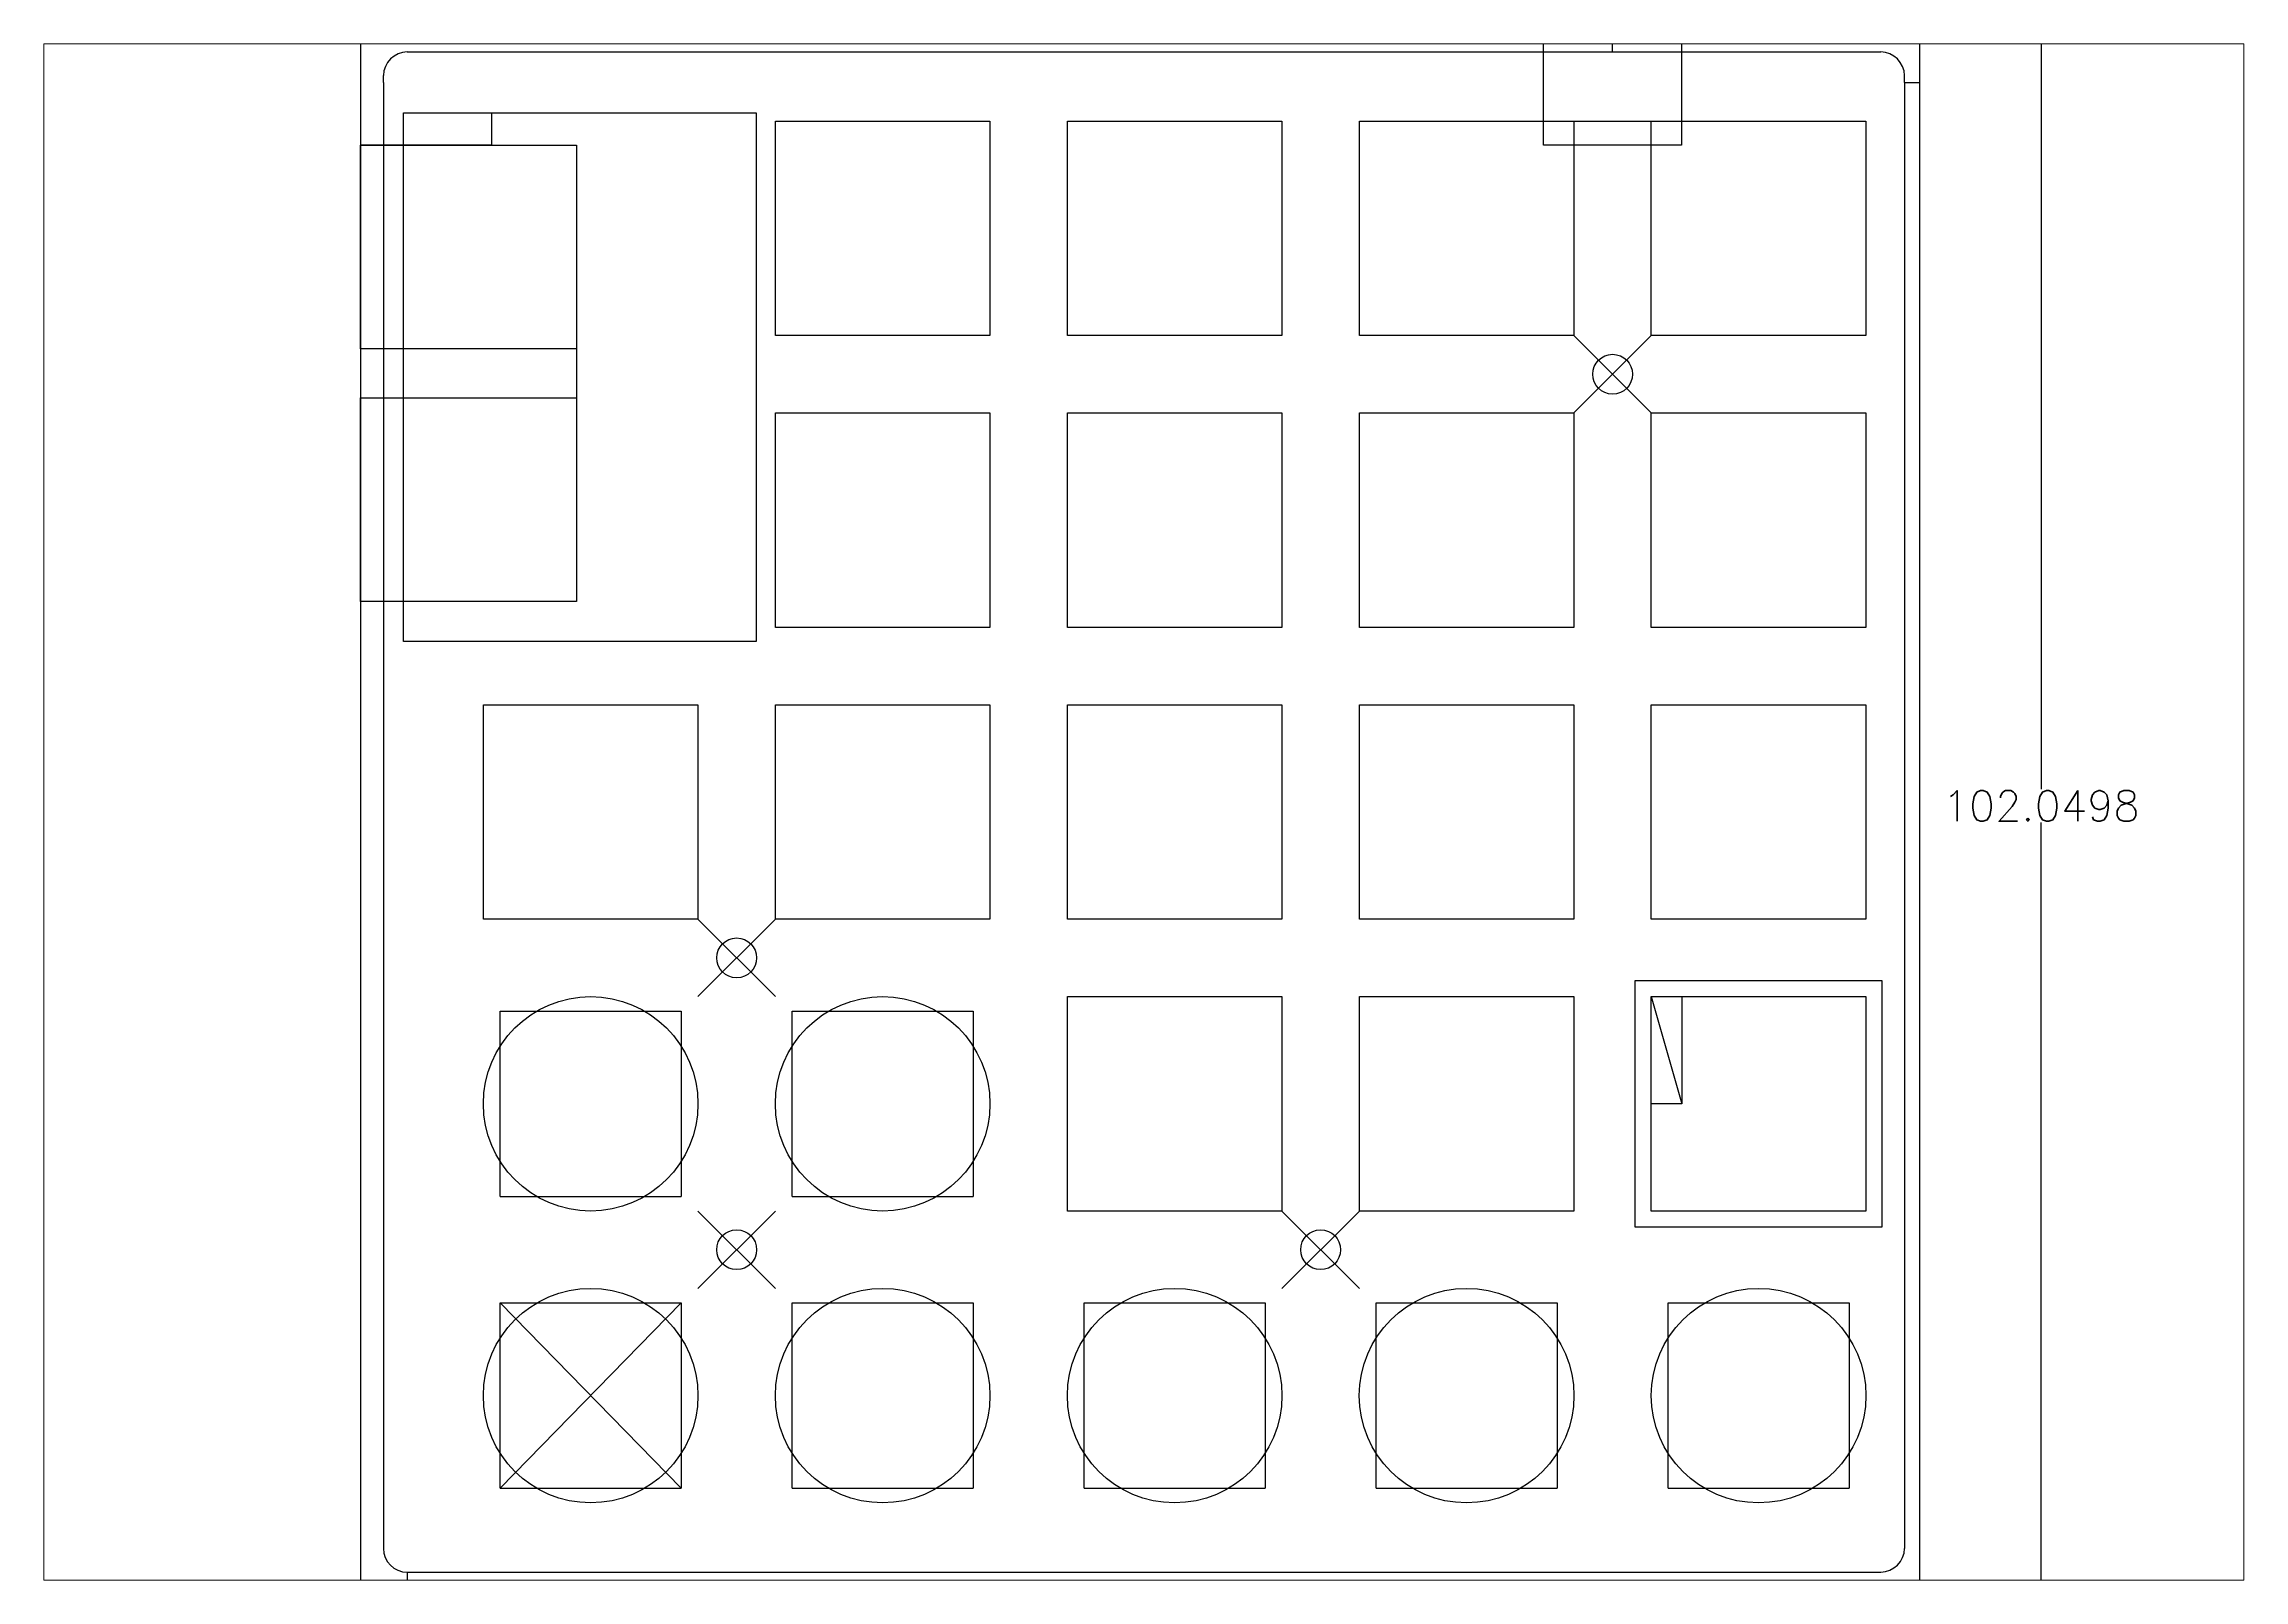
# Paper-space layout '布局1' of a CAD drawing. Extents: x 1.14 to 10.22, y 0.79 to 7.14.
# The model-space entities are those that its viewports show. They can reach past a viewport. Long polylines and large blocks are cut down to what shows.
import ezdxf

# ---------------------------------------------------------------- set-up
doc = ezdxf.new("R2010")
doc.units = 0
doc.header["$MEASUREMENT"] = 0
doc.layers.get('0').update_dxf_attribs({"linetype": 'CONTINUOUS'})
doc.layers.get('Defpoints').update_dxf_attribs({"linetype": 'CONTINUOUS'})
for name, color, linetype in [('参考线', 172, 'CONTINUOUS'), ('尺寸标注', 42, 'CONTINUOUS'), ('旋钮', 7, 'CONTINUOUS')]:
    doc.layers.add(name, color=color, linetype=linetype)
doc.styles.get("Standard").update_dxf_attribs({"font": 'txt.shx'})
doc.dimstyles.get("Standard").update_dxf_attribs({"dimtxt": 0.18, "dimasz": 0.18, "dimexe": 0.18, "dimexo": 0.0625, "dimgap": 0.09, "dimtad": 0, "dimtih": 1, "dimtoh": 1, "dimdec": 4, "dimzin": 0, "dimdsep": 46, "dimtxsty": 'Standard', "dimcen": 0.09, "dimadec": 0, "dimazin": 0, "dimtfac": 1, "dimtdec": 4, "dimtofl": 0, "dimtmove": 2, "dimatfit": 3, "dimfxl": 1, "dimtolj": 1, "dimtzin": 0, "dimarcsym": 0})

# ---------------------------------------------------------------- blocks, each defined once
blk = doc.blocks.new('*D2')
at = {"layer": 'Defpoints', "color": 0, "linetype": 'Continuous', "transparency": 16777216}
for p in [(-5.4, -2.74), (96.35, -2.74), (96.35, -8.95)]:
    blk.add_point(p, dxfattribs=at)
at = {"layer": '尺寸标注', "color": 0, "linetype": 'Continuous', "lineweight": -2, "transparency": 16777216}
for p, q in [((-5.4, -2.8), (-5.4, -9.13)), ((96.35, -2.8), (96.35, -9.13)), ((-5.22, -8.95), (35.86, -8.95)), ((96.17, -8.95), (47.38, -8.95))]:
    blk.add_line(p, q, dxfattribs=at)
at = {"layer": '尺寸标注', "color": 0, "linetype": 'Continuous', "transparency": 16777216}
for points in [[(-5.22, -8.92), (-5.22, -8.98), (-5.4, -8.95)], [(96.17, -8.92), (96.17, -8.98), (96.35, -8.95)]]:
    blk.add_solid(points, dxfattribs=at)
at = {"layer": '尺寸标注', "color": 0, "linetype": 'Continuous', "transparency": 16777216, "insert": (41.62, -8.95), "char_height": 0.18, "width": 3.075, "attachment_point": 5}
blk.add_mtext('\\A1;{\\H11.11111x;101.7501}', dxfattribs=at)
blk = doc.blocks.new('*D3')
at = {"layer": 'Defpoints', "color": 0, "linetype": 'Continuous', "transparency": 16777216}
for p in [(96.35, 99.31), (104.25, 99.31), (96.35, -2.74)]:
    blk.add_point(p, dxfattribs=at)
at = {"layer": '尺寸标注', "color": 0, "linetype": 'Continuous', "lineweight": -2, "transparency": 16777216}
for p, q in [((96.41, 99.31), (104.43, 99.31)), ((104.25, 99.13), (104.25, 49.37)), ((104.25, -2.56), (104.25, 47.19)), ((96.41, -2.74), (104.43, -2.74))]:
    blk.add_line(p, q, dxfattribs=at)
at = {"layer": '尺寸标注', "color": 0, "linetype": 'Continuous', "transparency": 16777216}
for points in [[(104.22, 99.13), (104.28, 99.13), (104.25, 99.31)], [(104.22, -2.56), (104.28, -2.56), (104.25, -2.74)]]:
    blk.add_solid(points, dxfattribs=at)
at = {"layer": '尺寸标注', "color": 0, "linetype": 'Continuous', "transparency": 16777216, "insert": (104.25, 48.28), "char_height": 0.18, "width": 2.8794, "attachment_point": 5}
blk.add_mtext('\\A1;{\\H11.11111x;102.0498}', dxfattribs=at)

msp = doc.modelspace()

# ---------------------------------------------------------------- linework, layer by layer
at = {"linetype": 'Continuous'}
for p, q in [((-5.40492, 99.3075), (-5.40492, -2.74231)), ((96.3452, -2.74231), (96.3452, 99.3075)), ((71.79435, 91.4075), (71.79435, 98.8075)), ((80.79435, 98.8075), (80.79435, 91.4075)), ((-2.34928, 97.5075), (93.78957, 97.5075)), ((-2.34928, 97.5075), (-2.34928, 97.5075)), ((-3.90492, 95.5075), (-3.90492, 95.95187)), ((-3.90492, 95.5075), (-3.90492, 0.25769)), ((95.3452, 95.5075), (95.3452, 95.95187)), ((95.3452, 95.95187), (95.3452, 95.95187)), ((-5.40492, 78.11765), (-5.40492, 91.41765)), ((-3.90492, 91.41765), (-5.40492, 91.41765)), ((-5.40492, 91.41765), (8.69508, 91.41765)), ((3.15622, 91.41765), (-3.90492, 91.41765)), ((8.69508, 91.41765), (8.69508, 78.11765)), ((80.79435, 91.4075), (71.79435, 91.4075)), ((8.69508, 78.11765), (-5.40492, 78.11765)), ((-5.40492, 61.61765), (-5.40492, 74.91765)), ((-5.40492, 74.91765), (8.69508, 74.91765)), ((8.69508, 74.91765), (8.69508, 61.61765)), ((8.69508, 61.61765), (-5.40492, 61.61765)), ((77.76935, 35.0833), (77.76935, 36.8833)), ((77.76935, 36.8833), (93.86935, 36.8833)), ((93.86935, 36.8833), (93.86935, 20.7833)), ((3.72001, 22.7839), (3.72001, 34.88264)), ((3.72001, 34.88264), (15.51884, 34.88264)), ((15.51884, 34.88264), (15.51884, 22.7839)), ((22.77006, 22.7839), (22.77006, 34.88264)), ((22.77006, 34.88264), (34.56889, 34.88264)), ((34.56889, 34.88264), (34.56889, 22.7839)), ((77.76935, 20.7833), (77.76935, 35.0833)), ((80.8197, 35.8331), (80.8197, 28.8331)), ((80.8197, 28.8331), (78.8197, 28.8331)), ((3.72001, 22.7839), (15.51884, 22.7839)), ((22.77006, 22.7839), (34.56889, 22.7839)), ((93.86935, 20.7833), (77.76935, 20.7833)), ((3.72001, 3.734), (3.72001, 15.83274)), ((3.72001, 15.83274), (15.51884, 15.83274)), ((15.51884, 15.83274), (15.51884, 3.734)), ((22.77006, 3.734), (22.77006, 15.83274)), ((22.77006, 15.83274), (34.56889, 15.83274)), ((34.56889, 15.83274), (34.56889, 3.734)), ((41.82006, 3.734), (41.82006, 15.83274)), ((41.82006, 15.83274), (53.61889, 15.83274)), ((53.61889, 15.83274), (53.61889, 3.734)), ((60.87006, 3.734), (60.87006, 15.83274)), ((60.87006, 15.83274), (72.66889, 15.83274)), ((72.66889, 15.83274), (72.66889, 3.734)), ((79.92006, 3.734), (79.92006, 15.83274)), ((79.92006, 15.83274), (91.71889, 15.83274)), ((91.71889, 15.83274), (91.71889, 3.734)), ((3.72001, 3.734), (15.51884, 3.734)), ((22.77006, 3.734), (34.56889, 3.734)), ((41.82006, 3.734), (53.61889, 3.734)), ((60.87006, 3.734), (72.66889, 3.734)), ((79.92006, 3.734), (91.71889, 3.734)), ((-3.90492, 0.25769), (-3.90492, -0.18667)), ((95.3452, 0.25769), (95.3452, -0.18667)), ((96.3452, -2.74231), (-5.40492, -2.74231)), ((-2.34928, -1.74231), (93.78957, -1.74231)), ((-2.34928, -1.74231), (-2.34928, -1.74231))]:
    msp.add_line(p, q, dxfattribs=at)
at = {"color": 0}
for p, q in [((95.3452, 95.5075), (95.3452, 0.25769)), ((21.6697, 92.9831), (35.669, 92.9831)), ((21.6697, 78.9838), (21.6697, 92.9831)), ((35.669, 92.9831), (35.669, 78.9838)), ((40.7197, 92.9831), (54.719, 92.9831)), ((40.7197, 78.9838), (40.7197, 92.9831)), ((54.719, 92.9831), (54.719, 78.9838)), ((59.7697, 92.9831), (73.769, 92.9831)), ((59.7697, 78.9838), (59.7697, 92.9831)), ((73.769, 92.9831), (73.769, 78.9838)), ((78.8197, 92.9831), (92.819, 92.9831)), ((78.8197, 78.9838), (78.8197, 92.9831)), ((92.819, 92.9831), (92.819, 78.9838)), ((35.669, 78.9838), (21.6697, 78.9838)), ((54.719, 78.9838), (40.7197, 78.9838)), ((73.769, 78.9838), (59.7697, 78.9838)), ((92.819, 78.9838), (78.8197, 78.9838)), ((21.6697, 73.9331), (35.669, 73.9331)), ((21.6697, 59.9338), (21.6697, 73.9331)), ((35.669, 73.9331), (35.669, 59.9338)), ((40.7197, 73.9331), (54.719, 73.9331)), ((40.7197, 59.9338), (40.7197, 73.9331)), ((54.719, 73.9331), (54.719, 59.9338)), ((59.7697, 73.9331), (73.769, 73.9331)), ((59.7697, 59.9338), (59.7697, 73.9331)), ((73.769, 73.9331), (73.769, 59.9338)), ((78.8197, 73.9331), (92.819, 73.9331)), ((78.8197, 59.9338), (78.8197, 73.9331)), ((92.819, 73.9331), (92.819, 59.9338)), ((35.669, 59.9338), (21.6697, 59.9338)), ((54.719, 59.9338), (40.7197, 59.9338)), ((73.769, 59.9338), (59.7697, 59.9338)), ((92.819, 59.9338), (78.8197, 59.9338)), ((2.61965, 54.8831), (16.6192, 54.8831)), ((2.61965, 40.8838), (2.61965, 54.8831)), ((16.6192, 54.8831), (16.6192, 40.8838)), ((21.6697, 54.8831), (35.669, 54.8831)), ((21.6697, 40.8838), (21.6697, 54.8831)), ((35.669, 54.8831), (35.669, 40.8838)), ((40.7197, 54.8831), (54.719, 54.8831)), ((40.7197, 40.8838), (40.7197, 54.8831)), ((54.719, 54.8831), (54.719, 40.8838)), ((59.7697, 54.8831), (73.769, 54.8831)), ((59.7697, 40.8838), (59.7697, 54.8831)), ((73.769, 54.8831), (73.769, 40.8838)), ((78.8197, 54.8831), (92.819, 54.8831)), ((78.8197, 40.8838), (78.8197, 54.8831)), ((92.819, 54.8831), (92.819, 40.8838)), ((16.6192, 40.8838), (2.61965, 40.8838)), ((35.669, 40.8838), (21.6697, 40.8838)), ((54.719, 40.8838), (40.7197, 40.8838)), ((73.769, 40.8838), (59.7697, 40.8838)), ((92.819, 40.8838), (78.8197, 40.8838)), ((40.7197, 35.833), (54.719, 35.833)), ((40.7197, 21.8336), (40.7197, 35.833)), ((54.719, 35.833), (54.719, 21.8336)), ((59.7697, 35.833), (73.769, 35.833)), ((59.7697, 21.8336), (59.7697, 35.833)), ((73.769, 35.833), (73.769, 21.8336)), ((78.8197, 35.8331), (92.819, 35.8331)), ((78.8197, 21.8338), (78.8197, 35.8331)), ((92.819, 35.8331), (92.819, 21.8338)), ((54.719, 21.8336), (40.7197, 21.8336)), ((73.769, 21.8336), (59.7697, 21.8336)), ((92.819, 21.8338), (78.8197, 21.8338))]:
    msp.add_line(p, q, dxfattribs=at)
at = {"linetype": 'Continuous'}
for centre in [(76.29435, 76.45845), (19.14455, 38.35845), (19.14445, 19.30835), (57.24435, 19.30835)]:
    msp.add_circle(centre, 1.3, dxfattribs=at)
for centre, radius, start, end in [((-2.30541, 95.908), 1.6001, 91.5709205, 178.4290795), ((93.74271, 95.90501), 1.60317, 1.6747584, 88.3252416), ((-2.34167, -0.17906), 1.56326, 180.2788695, 269.7211305), ((93.75494, -0.15205), 1.59063, 271.2472356, 358.7527644)]:
    msp.add_arc(centre, radius, start, end, dxfattribs=at)
at = {"layer": '参考线', "linetype": 'Continuous'}
for p, q in [((76.29435, 97.5075), (76.29435, 98.8075)), ((95.3452, 95.5075), (96.3452, 95.5075)), ((-2.59009, 93.51765), (20.40991, 93.51765)), ((-2.59009, 59.01765), (-2.59009, 93.51765)), ((3.15622, 93.51765), (3.15622, 91.41765)), ((20.40991, 93.51765), (20.40991, 59.01765)), ((73.769, 92.9831), (78.8197, 92.9831)), ((73.769, 78.9838), (78.8197, 73.9331)), ((73.769, 73.9331), (78.8197, 78.9838)), ((8.69508, 78.11765), (8.69508, 74.91765)), ((20.40991, 59.01765), (-2.59009, 59.01765)), ((16.6192, 40.8838), (21.6699, 35.8331)), ((16.6192, 35.8331), (21.6699, 40.8838)), ((78.8197, 35.8331), (80.8197, 28.8331)), ((16.6192, 21.8336), (21.6697, 16.7831)), ((16.6192, 16.7831), (21.6697, 21.8336)), ((54.719, 21.8336), (59.7697, 16.7831)), ((54.719, 16.7831), (59.7697, 21.8336)), ((3.72001, 15.83274), (15.51884, 3.734)), ((3.72001, 3.734), (15.51884, 15.83274)), ((-2.34928, -1.74231), (-2.34928, -2.74231))]:
    msp.add_line(p, q, dxfattribs=at)
at = {"layer": '旋钮', "linetype": 'Continuous'}
for centre in [(9.61942, 28.83327), (28.66947, 28.83327), (9.61942, 9.78337), (28.66947, 9.78337), (47.71948, 9.78337), (66.76947, 9.78337), (85.81947, 9.78337)]:
    msp.add_circle(centre, 7, dxfattribs=at)

# ---------------------------------------------------------------- dimensions: what is measured, and where the dimension line sits
at = {"layer": '尺寸标注', "linetype": 'Continuous'}
dim = msp.add_linear_dim(base=(104.25355, 99.3075), p1=(96.3452, -2.74231), p2=(96.3452, 99.3075), angle=90, text='{\\H11.11111x;<>}', dimstyle='Standard', override={"dimtmove": 0}, dxfattribs=at)
dim.commit()
dim.dimension.update_dxf_attribs({"geometry": '*D3', "text_midpoint": (104.25355, 48.2826)})
dim = msp.add_linear_dim(base=(96.3452, -8.95038), p1=(-5.40492, -2.74231), p2=(96.3452, -2.74231), text='{\\H11.11111x;<>}', dimstyle='Standard', override={"dimtmove": 0}, dxfattribs=at)
dim.commit()
dim.dimension.update_dxf_attribs({"geometry": '*D2', "text_midpoint": (41.62014, -8.95038), "dimtype": 160})

psp = doc.layouts.new('布局1')

# ---------------------------------------------------------------- viewports
at = {"layer": '0', "linetype": 'Continuous'}
psp.add_viewport(center=(5.6783, 3.9667), size=(9.0853, 6.346667), view_center_point=(45.72014, 47.8826), view_height=100.2677537, dxfattribs=at)

doc.saveas('drawing.dxf')
